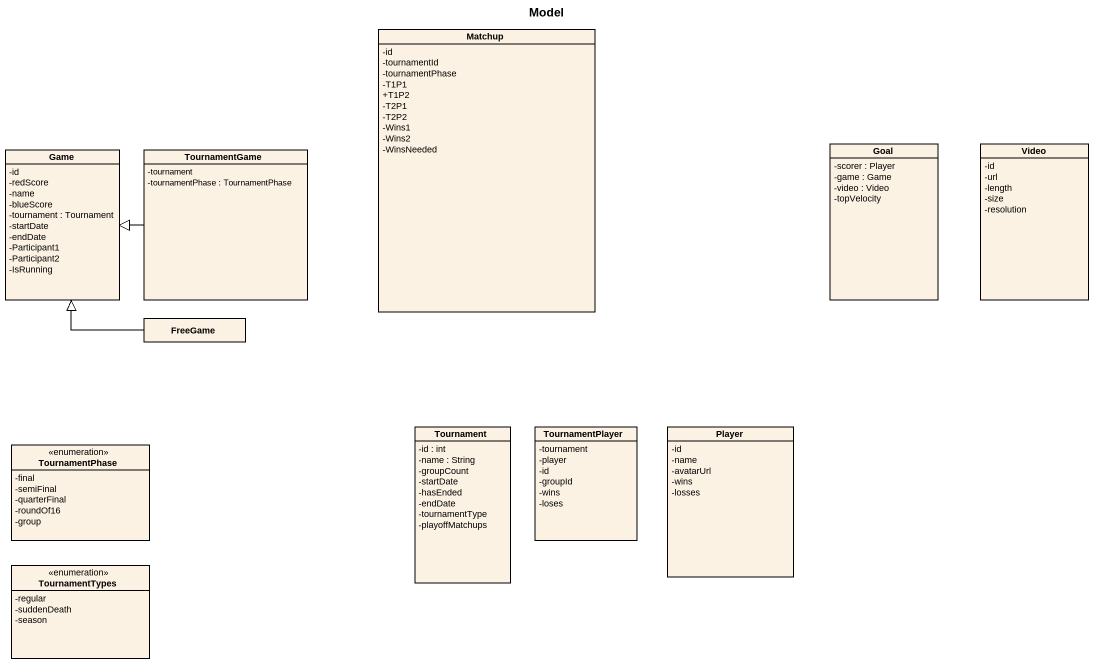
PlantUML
@startuml
title Model
hide circle
hide empty members
skinparam classAttributeIconSize 0
class Matchup {
  -id
  -tournamentId
  -tournamentPhase
  -T1P1
  +T1P2
  -T2P1
  -T2P2
  -Wins1
  -Wins2
  -WinsNeeded
}
class Game {
  -id
  -redScore
  -name
  -blueScore
  -tournament : Tournament
  -startDate
  -endDate
  -Participant1
  -Participant2
  -IsRunning
}
class TournamentGame {
  -tournament
  -tournamentPhase : TournamentPhase
}
class Goal {
  -scorer : Player
  -game : Game
  -video : Video
  -topVelocity
}
class Video {
  -id
  -url
  -length
  -size
  -resolution
}
class FreeGame
enum TournamentPhase {
  -final
  -semiFinal
  -quarterFinal
  -roundOf16
  -group
}
class Tournament {
  -id : int
  -name : String
  -groupCount
  -startDate
  -hasEnded
  -endDate
  -tournamentType
  -playoffMatchups
}
class TournamentPlayer {
  -tournament
  -player
  -id
  -groupId
  -wins
  -loses
}
class Player {
  -id
  -name
  -avatarUrl
  -wins
  -losses
}
enum TournamentTypes {
  -regular
  -suddenDeath
  -season
}
TournamentGame -left-|> Game
FreeGame -up-|> Game
@enduml
